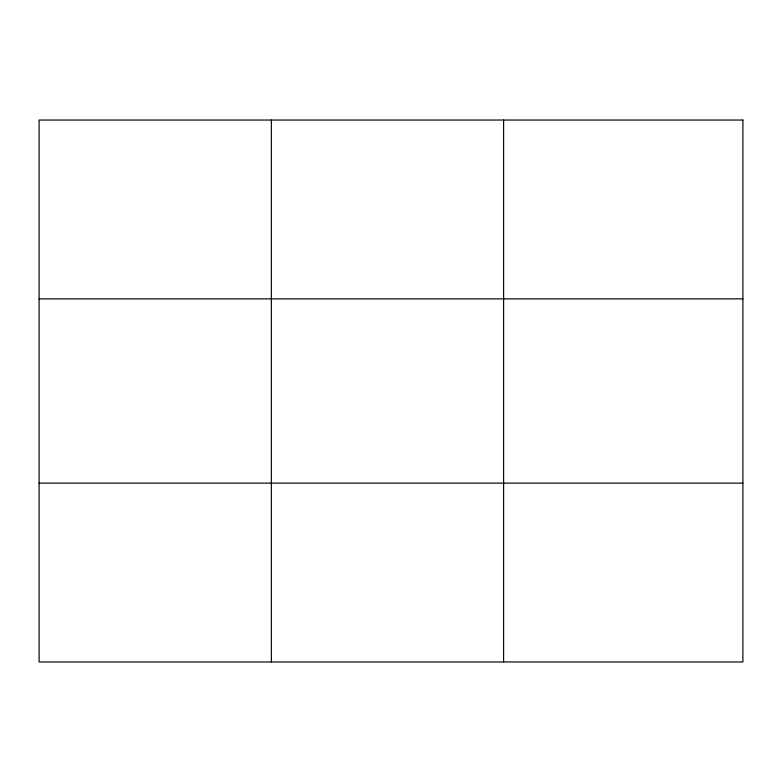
<?xml version="1.0" encoding="UTF-8"?>
<svg xmlns="http://www.w3.org/2000/svg" width="782" height="782" viewBox="0 0 782 782"><rect width="100%" height="100%" fill="white"/><g stroke="black" fill="none" stroke-linecap="round" stroke-linejoin="round"><path stroke-width="1.17" d="M271.354 120.037L271.354 661.963M503.608 120.037L503.608 661.963M39.1 298.871L742.9 298.871M39.1 483.129L742.9 483.129M742.9 120.037L742.9 661.963L39.1 661.963L39.1 120.037L742.9 120.037"/></g></svg>
